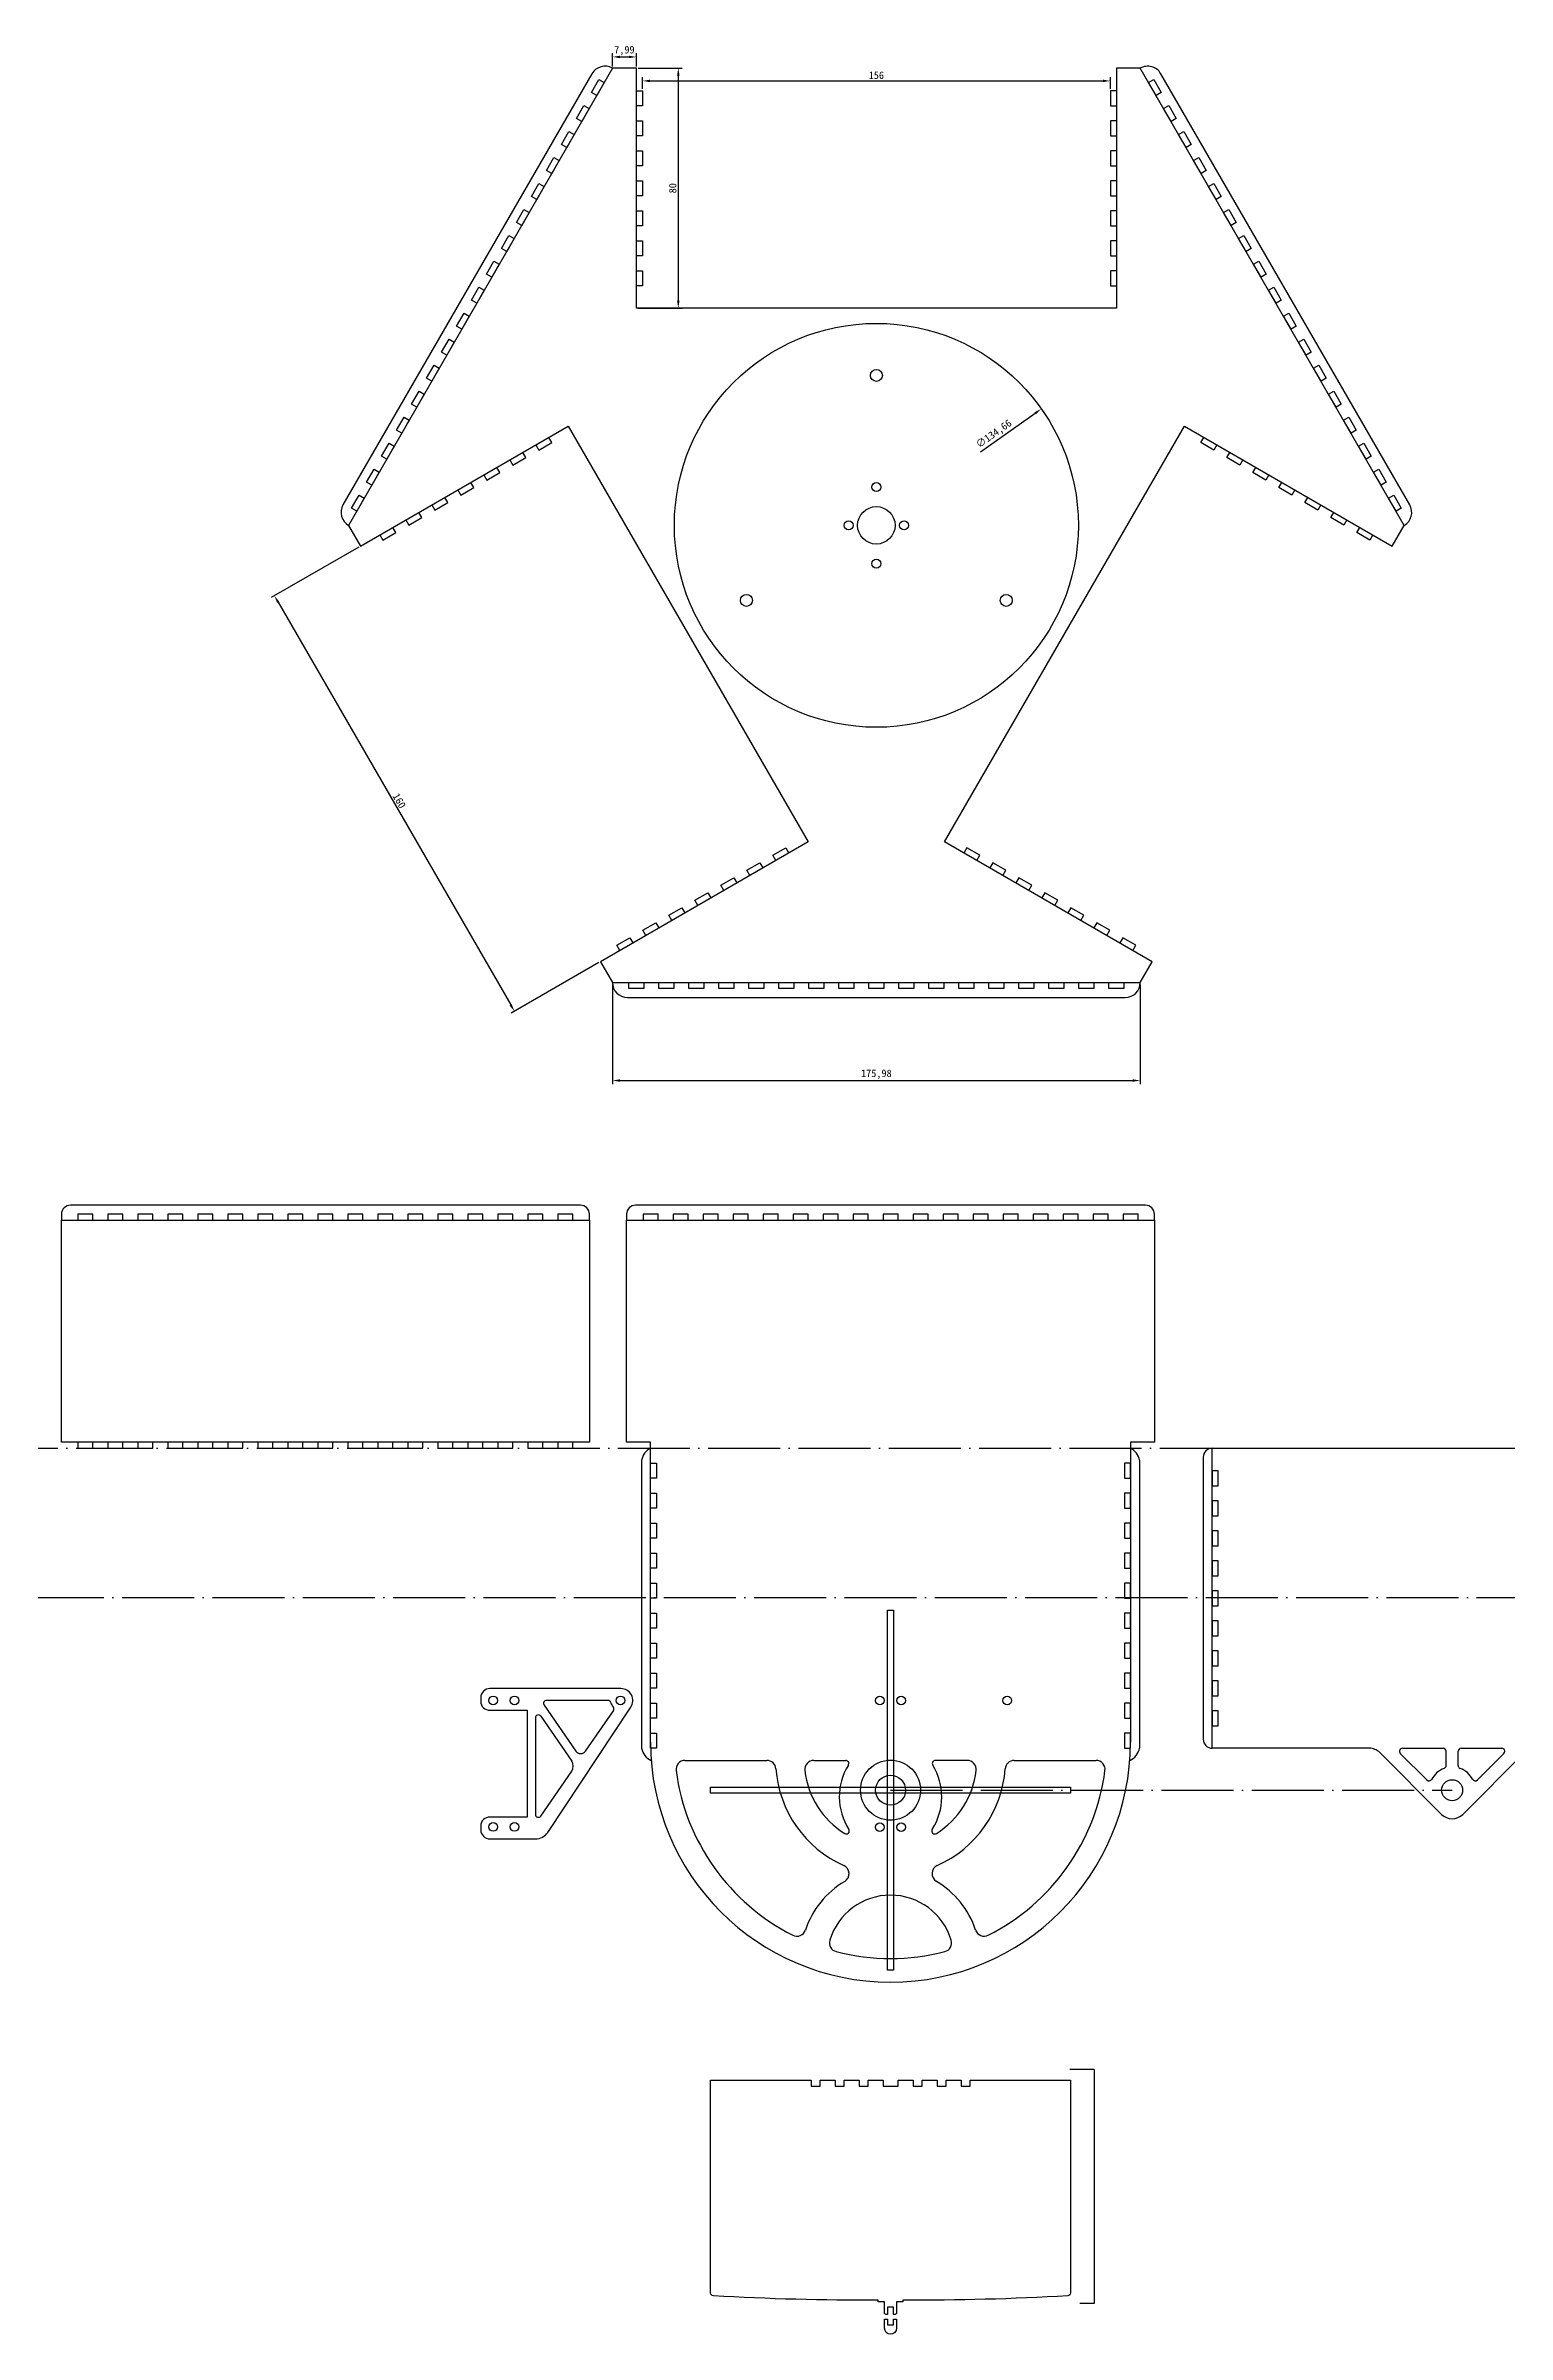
# Model space of a CAD drawing. Header units: millimetres. Extents: x 38 to 1497, y 98 to 936.
# Drawn here: x 617 to 1104, y 132 to 895 of the extents above; entities that cross this region are included whole.
import ezdxf

# ---------------------------------------------------------------- set-up
doc = ezdxf.new("R2010")
doc.units = ezdxf.units.MM
doc.linetypes.add('ACAD_ISO04W100', pattern=[30, 24, -3, 0, -3])
doc.layers.add('base_line', color=7, linetype='Continuous')
doc.layers.add('DIM', color=251, linetype='Continuous')
doc.layers.add('tooth', color=20, linetype='Continuous', plot=False)
doc.layers.add('xline', color=8, linetype='ACAD_ISO04W100', plot=False)
doc.styles.get("Standard").update_dxf_attribs({"font": ''})
doc.styles.get('Standard').set_extended_font_data('SimSun')
doc.dimstyles.new('ISO-25', dxfattribs={"dimtxt": 2.5, "dimasz": 2.5, "dimexe": 1.25, "dimexo": 0.625, "dimtad": 1, "dimtxsty": 'Standard', "dimcen": 2.5, "dimadec": 0, "dimazin": 0, "dimtfac": 1, "dimtmove": 0, "dimatfit": 3, "dimfxl": 1, "dimarcsym": 0})

# ---------------------------------------------------------------- blocks, each defined once
blk = doc.blocks.new('*D1')
at = {"layer": 'Defpoints', "color": 0, "transparency": 16777216}
for p in [(721.86, 728.46), (801.86, 589.89), (773.19, 573.33)]:
    blk.add_point(p, dxfattribs=at)
at = {"layer": 'DIM', "color": 0, "lineweight": -2, "transparency": 16777216}
for p, q in [((721.32, 728.14), (692.1, 711.27)), ((694.44, 709.73), (771.94, 575.5)), ((801.32, 589.58), (772.1, 572.71))]:
    blk.add_line(p, q, dxfattribs=at)
at = {"layer": 'DIM', "color": 0, "transparency": 16777216}
for points in [[(694.8, 709.94), (694.07, 709.53), (693.19, 711.9)], [(772.3, 575.71), (771.57, 575.29), (773.19, 573.33)]]:
    blk.add_solid(points, dxfattribs=at)
at = {"layer": 'DIM', "color": 0, "transparency": 16777216, "insert": (734.81, 643.55), "char_height": 2.5, "attachment_point": 5, "rotation": 300}
blk.add_mtext('160', dxfattribs=at)
blk = doc.blocks.new('*D2')
at = {"layer": 'Defpoints', "color": 0, "transparency": 16777216}
for p in [(948.84, 774.21), (838.84, 696.53)]:
    blk.add_point(p, dxfattribs=at)
at = {"layer": 'DIM', "color": 0, "lineweight": -2, "transparency": 16777216}
blk.add_line((928.51, 759.85), (946.8, 772.77), dxfattribs=at)
at = {"layer": 'DIM', "color": 0, "transparency": 16777216}
blk.add_solid([(946.56, 773.11), (947.04, 772.43), (948.84, 774.21)], dxfattribs=at)
at = {"layer": 'DIM', "color": 0, "transparency": 16777216, "insert": (933.12, 765.72), "char_height": 2.5, "attachment_point": 5, "rotation": 35.2298}
blk.add_mtext('∅134,66', dxfattribs=at)
blk = doc.blocks.new('*D4')
at = {"layer": 'Defpoints', "color": 0, "transparency": 16777216}
for p in [(805.86, 582.97), (981.83, 582.97), (981.83, 550.28)]:
    blk.add_point(p, dxfattribs=at)
at = {"layer": 'DIM', "color": 0, "lineweight": -2, "transparency": 16777216}
for p, q in [((805.86, 582.35), (805.86, 549.03)), ((981.83, 582.35), (981.83, 549.03)), ((808.36, 550.28), (979.33, 550.28))]:
    blk.add_line(p, q, dxfattribs=at)
at = {"layer": 'DIM', "color": 0, "transparency": 16777216}
for points in [[(808.36, 550.7), (808.36, 549.87), (805.86, 550.28)], [(979.33, 550.7), (979.33, 549.87), (981.83, 550.28)]]:
    blk.add_solid(points, dxfattribs=at)
at = {"layer": 'DIM', "color": 0, "transparency": 16777216, "insert": (893.84, 552.37), "char_height": 2.5, "attachment_point": 5}
blk.add_mtext('175,98', dxfattribs=at)
blk = doc.blocks.new('*D7')
at = {"layer": 'Defpoints', "color": 0, "transparency": 16777216}
for p in [(813.84, 887.77), (813.84, 807.77), (827.82, 807.77)]:
    blk.add_point(p, dxfattribs=at)
at = {"layer": 'DIM', "color": 0, "lineweight": -2, "transparency": 16777216}
for p, q in [((814.47, 887.77), (829.07, 887.77)), ((827.82, 885.27), (827.82, 810.27)), ((814.47, 807.77), (829.07, 807.77))]:
    blk.add_line(p, q, dxfattribs=at)
at = {"layer": 'DIM', "color": 0, "transparency": 16777216}
for points in [[(827.4, 885.27), (828.24, 885.27), (827.82, 887.77)], [(827.4, 810.27), (828.24, 810.27), (827.82, 807.77)]]:
    blk.add_solid(points, dxfattribs=at)
at = {"layer": 'DIM', "color": 0, "transparency": 16777216, "insert": (825.94, 847.77), "char_height": 2.5, "attachment_point": 5, "rotation": 90}
blk.add_mtext('80', dxfattribs=at)
blk = doc.blocks.new('*D8')
at = {"layer": 'Defpoints', "color": 0, "transparency": 16777216}
for p in [(805.86, 887.77), (813.84, 891.54), (813.84, 887.77)]:
    blk.add_point(p, dxfattribs=at)
at = {"layer": 'DIM', "color": 0, "lineweight": -2, "transparency": 16777216}
for p, q in [((805.86, 888.4), (805.86, 892.79)), ((813.84, 888.4), (813.84, 892.79)), ((808.36, 891.54), (811.34, 891.54))]:
    blk.add_line(p, q, dxfattribs=at)
at = {"layer": 'DIM', "color": 0, "transparency": 16777216}
for points in [[(808.36, 891.95), (808.36, 891.12), (805.86, 891.54)], [(811.34, 891.95), (811.34, 891.12), (813.84, 891.54)]]:
    blk.add_solid(points, dxfattribs=at)
at = {"layer": 'DIM', "color": 0, "transparency": 16777216, "insert": (809.85, 893.62), "char_height": 2.5, "attachment_point": 5}
blk.add_mtext('7,99', dxfattribs=at)
blk = doc.blocks.new('*U41')
at = {"layer": 'tooth'}
blk.add_lwpolyline([(-2.5, 1), (2.5, 1), (2.5, -1), (-2.5, -1)], close=True, dxfattribs=at)
blk = doc.blocks.new('*U43')
at = {"layer": 'tooth', "color": 0, "linetype": 'ByBlock', "lineweight": -2, "transparency": 16777216}
for p in [(0, 0), (10, 0), (20, 0), (30, 0), (40, 0), (50, 0), (60, 0), (70, 0), (80, 0), (90, 0), (100, 0), (110, 0), (120, 0), (130, 0), (140, 0), (150, 0), (160, 0)]:
    blk.add_blockref('*U41', p, dxfattribs=at)
blk = doc.blocks.new('*U39')
at = {"layer": 'tooth'}
for p, q in [((-87.99, 2.5), (-87.99, 2.5)), ((87.99, 2.5), (87.99, 2.5)), ((-82.99, -2.5), (82.99, -2.5))]:
    blk.add_line(p, q, dxfattribs=at)
for centre, start, end in [((-82.99, 2.5), 180, 270), ((82.99, 2.5), 270, 0)]:
    blk.add_arc(centre, 5, start, end, dxfattribs=at)
blk.add_blockref('*U43', (-80, 1.5), dxfattribs=at)
blk = doc.blocks.new('*U40')
at = {"layer": 'tooth', "color": 0, "linetype": 'ByBlock', "lineweight": -2, "transparency": 16777216}
for p, rotation in [((759.7, 812.82), 239.9999999999999), ((1027.99, 812.82), 120)]:
    blk.add_blockref('*U39', p, dxfattribs=dict(at, rotation=rotation))
blk.add_blockref('*U39', (893.84, 580.47), dxfattribs=at)
blk = doc.blocks.new('*U51')
at = {"layer": 'tooth'}
for p, q in [((-1, 2.5), (1, 2.5)), ((1, 2.5), (1, -2.5)), ((1, -2.5), (-1, -2.5))]:
    blk.add_line(p, q, dxfattribs=at)
blk = doc.blocks.new('*U53')
at = {"layer": 'tooth', "color": 0, "linetype": 'ByBlock', "lineweight": -2, "transparency": 16777216}
for p in [(0, 0), (0, -10), (0, -20), (0, -30), (0, -40), (0, -50), (0, -60)]:
    blk.add_blockref('*U51', p, dxfattribs=at)
blk = doc.blocks.new('*U54')
at = {"layer": 'tooth'}
for p, q in [((-1, 2.5), (1, 2.5)), ((1, 2.5), (1, -2.5)), ((1, -2.5), (-1, -2.5))]:
    blk.add_line(p, q, dxfattribs=at)
blk = doc.blocks.new('*U55')
at = {"layer": 'tooth', "color": 0, "linetype": 'ByBlock', "lineweight": -2, "transparency": 16777216}
for p in [(0, 0), (0, -10), (0, -20), (0, -30), (0, -40), (0, -50), (0, -60)]:
    blk.add_blockref('*U54', p, dxfattribs=at)
blk = doc.blocks.new('*U49')
at = {"layer": 'tooth'}
blk.add_blockref('*U53', (-79, 30), dxfattribs=at)
at = {"layer": 'tooth', "xscale": -1}
blk.add_blockref('*U55', (79, 30), dxfattribs=at)
blk = doc.blocks.new('*U50')
at = {"layer": 'tooth', "color": 0, "linetype": 'ByBlock', "lineweight": -2, "transparency": 16777216}
blk.add_blockref('*U49', (893.84, 847.77), dxfattribs=at)
for p, rotation in [((796.5, 679.17), 120), ((991.19, 679.17), 240)]:
    blk.add_blockref('*U49', p, dxfattribs=dict(at, rotation=rotation))
blk = doc.blocks.new('*U56')
at = {"layer": 'tooth'}
blk.add_lwpolyline([(-3.5, 1), (-3.5, -1), (1.5, -1), (1.5, 1)], close=True, dxfattribs=at)
blk = doc.blocks.new('*U58')
at = {"layer": 'tooth', "color": 0, "linetype": 'ByBlock', "lineweight": -2, "transparency": 16777216}
for p in [(0, 0), (10, 0), (20, 0), (30, 0), (40, 0), (50, 0), (60, 0), (70, 0), (80, 0), (90, 0), (100, 0), (110, 0), (120, 0), (130, 0), (140, 0), (150, 0), (160, 0)]:
    blk.add_blockref('*U56', p, dxfattribs=at)
blk = doc.blocks.new('*U59')
at = {"layer": 'tooth'}
blk.add_lwpolyline([(-3.5, 1), (-3.5, -1), (1.5, -1), (1.5, 1)], close=True, dxfattribs=at)
blk = doc.blocks.new('*U61')
at = {"layer": 'tooth', "color": 0, "linetype": 'ByBlock', "lineweight": -2, "transparency": 16777216}
for p in [(0, 0), (10, 0), (20, 0), (30, 0), (40, 0), (50, 0), (60, 0), (70, 0), (80, 0), (90, 0), (100, 0), (110, 0), (120, 0), (130, 0), (140, 0), (150, 0), (160, 0)]:
    blk.add_blockref('*U59', p, dxfattribs=at)
blk = doc.blocks.new('*U62')
at = {"layer": 'tooth'}
for p, q in [((-2.5, 1), (-2.5, -1)), ((2.5, -1), (2.5, 1)), ((-2.5, -1), (2.5, -1))]:
    blk.add_line(p, q, dxfattribs=at)
blk = doc.blocks.new('*U63')
at = {"layer": 'tooth', "color": 0, "linetype": 'ByBlock', "lineweight": -2, "transparency": 16777216}
for p in [(0, 0), (10, 0), (20, 0), (30, 0), (40, 0), (50, 0), (60, 0), (70, 0), (80, 0), (90, 0), (100, 0), (110, 0), (120, 0), (130, 0), (140, 0), (150, 0), (160, 0)]:
    blk.add_blockref('*U62', p, dxfattribs=at)
blk = doc.blocks.new('*U75')
at = {"layer": 'tooth'}
blk.add_lwpolyline([(-1, 2.5), (1, 2.5), (1, -2.5), (-1, -2.5)], close=True, dxfattribs=at)
blk = doc.blocks.new('*U77')
at = {"layer": 'tooth', "color": 0, "linetype": 'ByBlock', "lineweight": -2, "transparency": 16777216}
for p in [(0, 0), (0, -10), (0, -20), (0, -30), (0, -40), (0, -50), (0, -60), (0, -70), (0, -80), (0, -90)]:
    blk.add_blockref('*U75', p, dxfattribs=at)
blk = doc.blocks.new('*U78')
at = {"layer": 'tooth'}
blk.add_lwpolyline([(-1, 2.5), (1, 2.5), (1, -2.5), (-1, -2.5)], close=True, dxfattribs=at)
blk = doc.blocks.new('*U79')
at = {"layer": 'tooth', "color": 0, "linetype": 'ByBlock', "lineweight": -2, "transparency": 16777216}
for p in [(0, 0), (0, -10), (0, -20), (0, -30), (0, -40), (0, -50), (0, -60), (0, -70), (0, -80), (0, -90)]:
    blk.add_blockref('*U78', p, dxfattribs=at)
blk = doc.blocks.new('*U98')
at = {"layer": 'tooth'}
blk.add_lwpolyline([(-1, 2.5), (1, 2.5), (1, -2.5), (-1, -2.5)], close=True, dxfattribs=at)
blk = doc.blocks.new('*U99')
at = {"layer": 'tooth', "color": 0, "linetype": 'ByBlock', "lineweight": -2, "transparency": 16777216}
for p in [(0, 0), (0, -10), (0, -20), (0, -30), (0, -40), (0, -50), (0, -60), (0, -70), (0, -80)]:
    blk.add_blockref('*U98', p, dxfattribs=at)
blk = doc.blocks.new('*D100')
at = {"layer": 'Defpoints', "color": 0, "transparency": 16777216}
for p in [(815.84, 880.27), (971.84, 883.54), (971.84, 880.27)]:
    blk.add_point(p, dxfattribs=at)
at = {"layer": 'DIM', "color": 0, "lineweight": -2, "transparency": 16777216}
for p, q in [((815.84, 880.9), (815.84, 884.79)), ((818.34, 883.54), (969.34, 883.54)), ((971.84, 880.9), (971.84, 884.79))]:
    blk.add_line(p, q, dxfattribs=at)
at = {"layer": 'DIM', "color": 0, "transparency": 16777216}
for points in [[(818.34, 883.96), (818.34, 883.13), (815.84, 883.54)], [(969.34, 883.96), (969.34, 883.13), (971.84, 883.54)]]:
    blk.add_solid(points, dxfattribs=at)
at = {"layer": 'DIM', "color": 0, "transparency": 16777216, "insert": (893.84, 885.42), "char_height": 2.5, "attachment_point": 5}
blk.add_mtext('156', dxfattribs=at)

msp = doc.modelspace()

# ---------------------------------------------------------------- linework, layer by layer
at = {"layer": 'base_line'}
for p, q in [((804.376, 343.633), (783.899, 343.633)), ((780.179, 337.777), (780.179, 305.647)), ((782.002, 338.345), (792.29, 323.414)), ((783.075, 342.066), (793.634, 326.742)), ((796.928, 326.742), (806.189, 340.182)), ((830.051, 323.604), (857.358, 323.604)), ((872.988, 323.604), (883.652, 323.604)), ((924.148, 323.604), (913.484, 323.604)), ((939.778, 323.604), (967.086, 323.604)), ((1068.51, 325.978), (1077.38, 317.108)), ((1069.217, 327.686), (1082.788, 327.686)), ((1083.788, 321.898), (1083.788, 326.686)), ((1087.788, 321.898), (1087.788, 326.686)), ((1088.788, 327.686), (1102.358, 327.686)), ((1103.065, 325.978), (1094.195, 317.108)), ((782.002, 305.08), (792.29, 320.01)), ((966.396, 220.553), (958.382, 220.553)), ((966.396, 220.553), (966.396, 142.553)), ((966.396, 142.553), (961.618, 142.553))]:
    msp.add_line(p, q, dxfattribs=at)
for points in [[(805.857, 582.974), (981.833, 582.974), (985.827, 589.892), (916.545, 629.892), (996.545, 768.456), (1065.827, 728.456), (1069.821, 735.374), (981.833, 887.774), (973.845, 887.774), (973.845, 807.774), (813.845, 807.774), (813.845, 887.774), (805.857, 887.774), (717.868, 735.374), (721.862, 728.456), (791.145, 768.456), (871.145, 629.892), (801.862, 589.892)], [(622.196, 503.686), (798.176, 503.686), (798.176, 429.686), (622.196, 429.686)], [(897.568, 373.697), (899.568, 373.697), (899.568, 253.697), (897.568, 253.697)], [(838.568, 312.697), (838.568, 314.697), (958.568, 314.697), (958.568, 312.697)]]:
    msp.add_lwpolyline(points, close=True, dxfattribs=at)
for points in [[(818.568, 429.686), (810.578, 429.686), (810.578, 503.686), (986.558, 503.686), (986.558, 429.686), (978.568, 429.686)], [(818.568, 329.686), (818.568, 429.686)], [(978.568, 429.686), (978.568, 329.686)]]:
    msp.add_lwpolyline(points, dxfattribs=at)
for points in [[(1082.252, 305.638), (1061.669, 326.221, 0.1989124), (1058.133, 327.686), (1005.788, 327.686), (1005.788, 427.686), (1165.788, 427.686), (1165.788, 327.686), (1113.442, 327.686, 0.1989124), (1109.906, 326.221), (1089.323, 305.638)], [(764.991, 347.571, 0.4142136), (761.991, 344.571), (761.991, 343.283, 0.438378), (764.991, 340.383), (777.391, 340.383), (777.391, 304.683), (764.991, 304.683, 0.438378), (761.991, 301.783), (761.991, 300.433, 0.4142136), (764.991, 297.433), (780.179, 297.433, 0.2473981), (784.304, 299.607), (811.99, 341.361, 0.59818), (808.656, 347.571), (764.991, 347.571)]]:
    msp.add_lwpolyline(points, format="xyb", dxfattribs=at)
for points in [[(894.468, 143.653, -0.0150144), (839.512, 145.099, -0.3978073), (838.568, 146.098), (838.568, 217.053), (872.068, 217.053), (872.068, 215.053), (875.068, 215.053), (875.068, 217.053), (880.068, 217.053), (880.068, 215.053), (883.068, 215.053), (883.068, 217.053), (888.068, 217.053), (888.068, 215.053), (891.068, 215.053), (891.068, 217.053), (896.068, 217.053), (896.068, 215.053), (901.068, 215.053), (901.068, 217.053), (906.068, 217.053), (906.068, 215.053), (909.068, 215.053), (909.068, 217.053), (914.068, 217.053), (914.068, 215.053), (917.068, 215.053), (917.068, 217.053), (922.068, 217.053), (922.068, 215.053), (925.068, 215.053), (925.068, 217.053), (958.568, 217.053), (958.568, 146.098, -0.3978073), (957.625, 145.099, -0.0150144), (902.668, 143.653), (902.668, 143.153), (900.568, 143.153), (900.568, 139.421, -0.4142136), (900.068, 138.921), (899.568, 138.921), (899.568, 141.296), (897.568, 141.296), (897.568, 138.921), (897.068, 138.921, -0.4142136), (896.568, 139.421), (896.568, 143.153), (894.468, 143.153)], [(896.568, 137.297), (897.568, 137.297), (897.568, 135.44), (899.568, 135.44), (899.568, 137.297), (900.568, 137.297), (900.568, 134.315, -1), (896.568, 134.315)]]:
    msp.add_lwpolyline(points, format="xyb", close=True, dxfattribs=at)
for centre, radius in [((893.845, 785.374), 2), ((893.845, 748.124), 1.5), ((893.845, 735.374), 6.25), ((884.595, 735.374), 1.5), ((903.095, 735.374), 1.5), ((893.845, 722.624), 1.5), ((850.543, 710.374), 2), ((937.146, 710.374), 2), ((766.091, 343.633), 1.45), ((773.191, 343.633), 1.45), ((808.567, 343.633), 1.45), ((895.018, 343.571), 1.45), ((902.118, 343.571), 1.45), ((937.494, 343.571), 1.45), ((898.568, 313.697), 10), ((898.568, 313.697), 5), ((1085.788, 313.697), 3.5), ((766.091, 301.433), 1.45), ((773.191, 301.433), 1.45), ((895.018, 301.371), 1.45), ((902.118, 301.371), 1.45)]:
    msp.add_circle(centre, radius, dxfattribs=at)
for centre, radius, start, end in [((783.899, 342.633), 1, 90, 214.567919), ((804.376, 342.633), 1, 13.419638, 90), ((781.179, 337.777), 1, 34.567919, 180), ((808.567, 343.633), 3.309, 193.419638, 222.012442), ((805.365, 340.749), 1, 325.432081, 42.012442), ((898.568, 329.686), 80, 180, 0), ((789.819, 321.712), 3, 325.432081, 34.567919), ((795.281, 327.876), 2, 214.567919, 325.432081), ((830.051, 320.604), 3, 90, 187.550331), ((857.358, 320.604), 3, 4.163639, 90), ((898.568, 323.604), 38.319, 184.163639, 245.979105), ((872.988, 320.604), 3, 90, 186.688971), ((901.611, 311.483), 20.123, 148.233132, 212.64976), ((883.652, 322.604), 1, 328.233132, 90), ((895.525, 311.483), 20.123, 327.35024, 31.766868), ((913.484, 322.604), 1, 90, 211.766868), ((898.568, 323.604), 38.319, 294.020895, 355.836361), ((924.148, 320.604), 3, 353.311029, 90), ((939.778, 320.604), 3, 90, 175.836361), ((967.086, 320.604), 3, 352.449669, 90), ((1069.217, 326.686), 1, 90, 225), ((1085.788, 313.697), 7.733, 110.092848, 151.860108), ((1082.788, 326.686), 1, 0, 90), ((1082.788, 321.898), 1, 290.092848, 0), ((1088.788, 326.686), 1, 90, 180), ((1088.788, 321.898), 1, 180, 249.907152), ((1085.788, 313.697), 7.733, 28.139892, 69.907152), ((1102.358, 326.686), 1, 315, 90), ((898.568, 329.686), 72.117, 187.550331, 243.153494), ((898.568, 323.604), 28.756, 186.688971, 237.916464), ((898.568, 323.604), 28.756, 302.083536, 353.311029), ((898.568, 329.686), 72.117, 296.846506, 352.449669), ((1078.087, 317.815), 1, 225, 331.860108), ((1093.488, 317.815), 1, 208.139892, 315), ((781.179, 305.647), 1, 180, 325.432081), ((1085.788, 309.173), 5, 225, 315), ((883.826, 300.087), 1, 237.916464, 32.64976), ((913.311, 300.087), 1, 147.35024, 302.083536), ((898.568, 257.569), 29.916, 120.730167, 161.4907), ((881.748, 285.863), 3, 300.730167, 65.979105), ((915.388, 285.863), 3, 114.020895, 239.269833), ((898.568, 257.569), 29.916, 18.5093, 59.269833), ((898.568, 257.569), 21.136, 16.721361, 163.278639), ((867.355, 268.018), 3, 243.153494, 341.4907), ((929.781, 268.018), 3, 198.5093, 296.846506), ((881.199, 262.787), 3, 163.278639, 255.445618), ((898.568, 329.686), 72.117, 255.445618, 284.554382), ((915.937, 262.787), 3, 284.554382, 16.721361)]:
    msp.add_arc(centre, radius, start, end, dxfattribs=at)
at = {"layer": 'DIM'}
msp.add_circle((893.845, 735.374), 67.332, dxfattribs=at)
at = {"layer": 'tooth'}
for p, q in [((1005.788, 427.686), (1005.788, 427.686)), ((815.568, 423.686), (815.568, 327.686)), ((981.568, 423.686), (981.568, 327.686)), ((1002.788, 424.686), (1002.788, 330.686)), ((1005.788, 327.686), (1005.788, 327.686))]:
    msp.add_line(p, q, dxfattribs=at)
for points in [[(798.176, 503.686), (798.176, 505.686, 0.4142136), (795.176, 508.686), (625.196, 508.686, 0.4142136), (622.196, 505.686), (622.196, 503.686)], [(986.558, 503.686), (986.558, 505.686, 0.4142136), (983.558, 508.686), (813.578, 508.686, 0.4142136), (810.578, 505.686), (810.578, 503.686)]]:
    msp.add_lwpolyline(points, format="xyb", dxfattribs=at)
for centre, radius, start, end in [((821.174, 422.606), 5.709, 117.158784, 169.101421), ((975.962, 422.606), 5.709, 10.898579, 62.841216), ((1005.788, 424.686), 3, 90, 180), ((1005.788, 330.686), 3, 180, 270), ((821.108, 328.752), 5.642, 190.893039, 245.844518), ((976.028, 328.752), 5.642, 294.155482, 349.106961)]:
    msp.add_arc(centre, radius, start, end, dxfattribs=at)
at = {"layer": 'xline'}
for p, q in [((281.25, 377.936), (1165.788, 377.936)), ((898.568, 313.697), (1085.788, 313.697))]:
    msp.add_line(p, q, dxfattribs=at)
msp.add_xline((320.25, 427.686), (1, 0), dxfattribs=at)

# ---------------------------------------------------------------- block references
at = {"layer": 'tooth'}
for name, p in [('*U40', (0, 0)), ('*U50', (0, 0)), ('*U58', (631.184, 504.686)), ('*U61', (819.566, 504.686)), ('*U63', (630.184, 428.686)), ('*U77', (819.568, 420.186))]:
    msp.add_blockref(name, p, dxfattribs=at)
at = {"layer": 'tooth', "xscale": -1}
for name, p in [('*U79', (977.568, 420.186)), ('*U99', (1006.788, 417.686))]:
    msp.add_blockref(name, p, dxfattribs=at)

# ---------------------------------------------------------------- dimensions: what is measured, and where the dimension line sits
at = {"layer": 'DIM'}
for base, p1, p2, picture, middle in [((813.845, 891.535), (805.857, 887.774), (813.845, 887.774), '*D8', (809.851, 893.619)), ((971.845, 883.543), (815.845, 880.274), (971.845, 880.274), '*D100', (893.845, 885.418)), ((981.833, 550.282), (805.857, 582.974), (981.833, 582.974), '*D4', (893.845, 552.365))]:
    dim = msp.add_linear_dim(base=base, p1=p1, p2=p2, dimstyle='ISO-25', dxfattribs=at)
    dim.commit()
    dim.dimension.update_dxf_attribs({"geometry": picture, "text_midpoint": middle})
dim = msp.add_linear_dim(base=(827.82, 807.774), p1=(813.845, 887.774), p2=(813.845, 807.774), angle=90, dimstyle='ISO-25', dxfattribs=at)
dim.commit()
dim.dimension.update_dxf_attribs({"geometry": '*D7', "text_midpoint": (825.945, 847.774)})
dim = msp.add_diameter_dim_2p(p1=(838.845, 696.533), p2=(948.845, 774.215), dimstyle='ISO-25', dxfattribs=at)
dim.commit()
dim.dimension.update_dxf_attribs({"geometry": '*D2', "text_midpoint": (934.352, 763.98), "dimtype": 163})
dim = msp.add_aligned_dim(p1=(721.862, 728.456), p2=(801.862, 589.892), distance=-33.114, dimstyle='ISO-25', dxfattribs=at)
dim.commit()
dim.dimension.update_dxf_attribs({"geometry": '*D1', "text_midpoint": (734.809, 643.554)})

doc.saveas('drawing.dxf')
